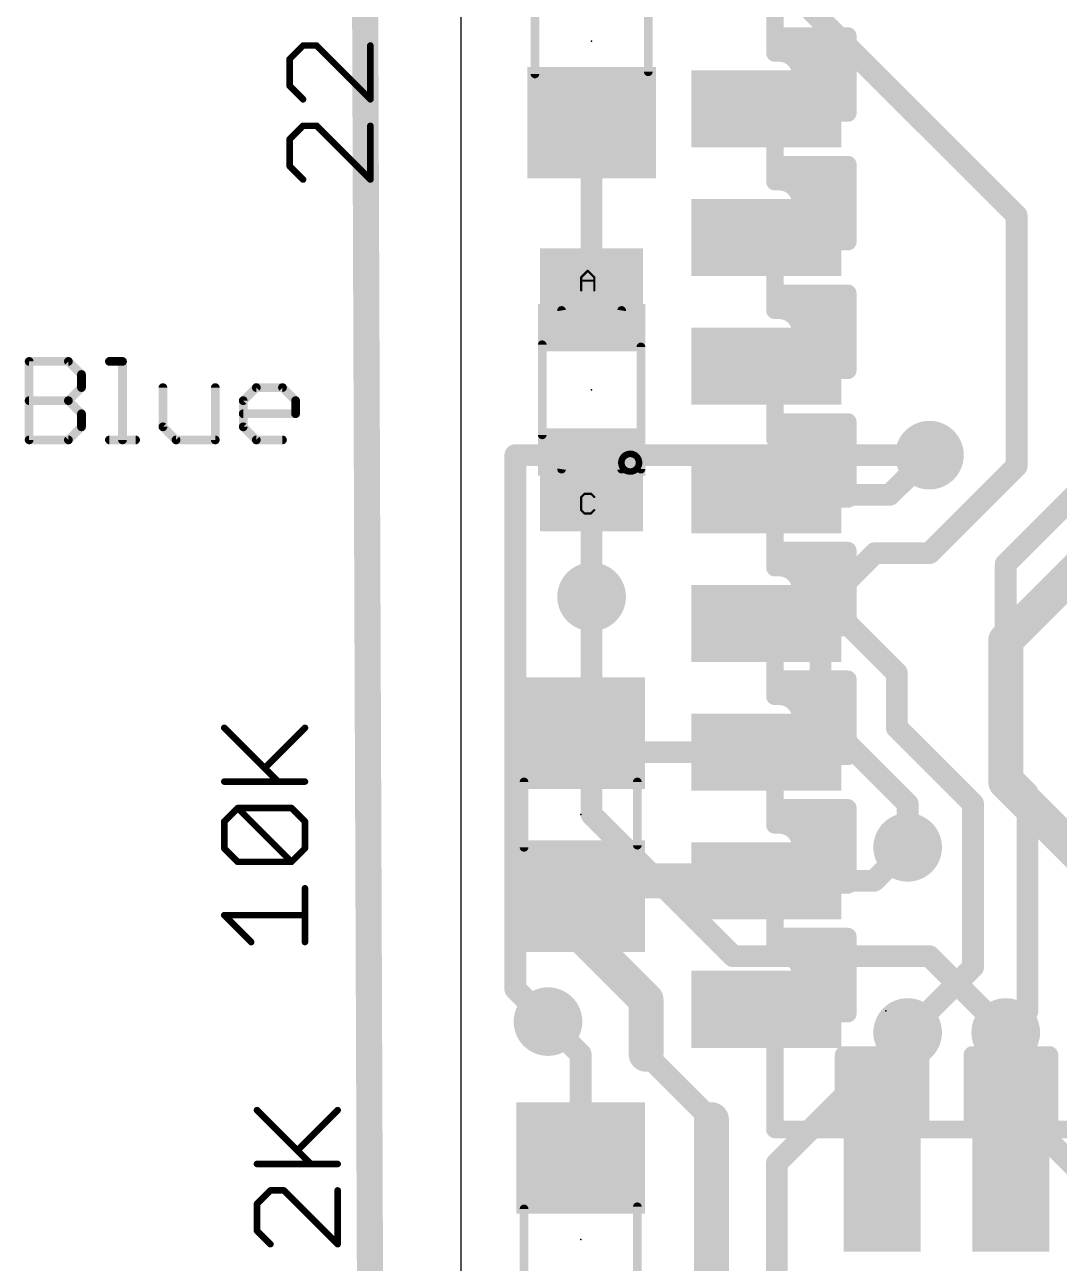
# Model space of a CAD drawing. Extents: x -5.1 to 29.9, y -2.9 to 40.6.
# Drawn here: x -5.08 to 6.97, y 11.41 to 25.85 of the extents above; entities that cross this region are included whole.
import ezdxf

# ---------------------------------------------------------------- set-up
doc = ezdxf.new("R2010")
doc.units = 0
for name, color, linetype in [('1', 12, 'CONTINUOUS'), ('16', 132, 'CONTINUOUS'), ('18', 110, 'CONTINUOUS'), ('20', 53, 'CONTINUOUS'), ('23', 40, 'CONTINUOUS'), ('24', 6, 'CONTINUOUS'), ('27', 253, 'CONTINUOUS'), ('51', 253, 'CONTINUOUS')]:
    doc.layers.add(name, color=color, linetype=linetype)

# ---------------------------------------------------------------- blocks, each defined once
blk = doc.blocks.new('RECT')
blk.add_solid([(-0.5, -0.5), (0.5, -0.5), (-0.5, 0.5), (0.5, 0.5)])
blk = doc.blocks.new('ROUNDV')
at = {"const_width": 0.5}
blk.add_lwpolyline([(0, -0.25, 1), (0, 0.25, 1), (0, -0.25)], format="xyb", dxfattribs=at)

msp = doc.modelspace()

# ---------------------------------------------------------------- linework, layer by layer
at = {"layer": '1'}
for points, const_width in [([(-1.143, 33.528), (-1.016, 0)], 0.3048), ([(1.524, 24.704), (1.524, 22.64)], 0.254), ([(5.461, 20.828), (4.999, 20.366)], 0.254), ([(1.524, 20.54), (1.524, 19.177)], 0.254), ([(7.366, 20.574), (6.35, 19.558)], 0.254), ([(4.999, 20.366), (3.56, 20.366)], 0.254), ([(6.35, 19.558), (6.35, 17.145)], 0.254), ([(3.56, 18.866), (4.502, 18.866)], 0.254), ([(4.502, 18.866), (5.08, 18.288)], 0.254), ([(5.08, 18.288), (5.08, 17.653)], 0.254), ([(5.08, 17.653), (5.969, 16.764)], 0.254), ([(1.397, 17.587), (1.618, 17.366)], 0.254), ([(1.618, 17.366), (3.56, 17.366)], 0.254), ([(6.35, 17.145), (6.604, 16.891)], 0.254), ([(6.604, 16.891), (6.604, 14.351)], 0.254), ([(5.969, 16.764), (5.969, 14.859)], 0.254), ([(4.817, 15.866), (5.207, 16.256)], 0.254), ([(1.576, 15.866), (3.56, 15.866)], 0.4064), ([(1.397, 15.24), (1.397, 15.687)], 0.4064), ([(1.397, 15.687), (1.576, 15.866)], 0.254), ([(3.56, 15.866), (4.817, 15.866)], 0.254), ([(1.397, 15.367), (1.397, 15.687)], 0.254), ([(2.159, 14.478), (1.397, 15.24)], 0.4064), ([(5.969, 14.859), (5.207, 14.097)], 0.254), ([(2.159, 14.478), (2.159, 13.843)], 0.4064), ([(6.604, 14.351), (6.35, 14.097)], 0.254), ([(1.016, 14.224), (1.397, 13.843)], 0.254), ([(1.397, 13.843), (1.397, 12.634)], 0.254), ([(2.159, 13.843), (2.921, 13.081)], 0.254), ([(2.921, 13.081), (2.921, 9.055)], 0.4064)]:
    msp.add_lwpolyline(points, dxfattribs=dict(at, const_width=const_width))
for points, const_width in [([(1.5875, 24.704, 1), (1.4605, 24.704)], 0.127), ([(1.4605, 22.64, 1), (1.5875, 22.64)], 0.127), ([(5.5059, 20.7831, 1), (5.4161, 20.8729)], 0.127), ([(1.5875, 20.54, 1), (1.4605, 20.54)], 0.127), ([(3.56, 20.4295, 1), (3.56, 20.3025)], 0.127), ([(4.9541, 20.4109, 1), (5.0439, 20.3211)], 0.127), ([(4.999, 20.3025, 1), (4.999, 20.4295)], 0.127), ([(6.4135, 19.558, 1), (6.2865, 19.558)], 0.127), ([(6.3051, 19.6029, 1), (6.3949, 19.5131)], 0.127), ([(1.4605, 19.177, 1), (1.5875, 19.177)], 0.127), ([(3.56, 18.9295, 1), (3.56, 18.8025)], 0.127), ([(4.5469, 18.9109, 1), (4.4571, 18.8211)], 0.127), ([(4.502, 18.8025, 1), (4.502, 18.9295)], 0.127), ([(5.1435, 18.288, 1), (5.0165, 18.288)], 0.127), ([(5.0351, 18.2431, 1), (5.1249, 18.3329)], 0.127), ([(5.1249, 17.6979, 1), (5.0351, 17.6081)], 0.127), ([(1.4419, 17.6319, 1), (1.3521, 17.5421)], 0.127), ([(5.0165, 17.653, 1), (5.1435, 17.653)], 0.127), ([(1.618, 17.4295, 1), (1.618, 17.3025)], 0.127), ([(1.5731, 17.3211, 1), (1.6629, 17.4109)], 0.127), ([(3.56, 17.3025, 1), (3.56, 17.4295)], 0.127), ([(6.3949, 17.1899, 1), (6.3051, 17.1001)], 0.127), ([(6.2865, 17.145, 1), (6.4135, 17.145)], 0.127), ([(6.6675, 16.891, 1), (6.5405, 16.891)], 0.127), ([(6.5591, 16.8461, 1), (6.6489, 16.9359)], 0.127), ([(6.0325, 16.764, 1), (5.9055, 16.764)], 0.127), ([(5.9241, 16.7191, 1), (6.0139, 16.8089)], 0.127), ([(5.2519, 16.2111, 1), (5.1621, 16.3009)], 0.127), ([(1.576, 15.9676, 1), (1.576, 15.7644)], 0.2032), ([(3.56, 15.7644, 1), (3.56, 15.9676)], 0.2032), ([(1.4986, 15.687, 1), (1.2954, 15.687)], 0.2032), ([(1.6209, 15.8211, 1), (1.5311, 15.9109)], 0.127), ([(3.56, 15.9295, 1), (3.56, 15.8025)], 0.127), ([(4.7721, 15.9109, 1), (4.8619, 15.8211)], 0.127), ([(4.817, 15.8025, 1), (4.817, 15.9295)], 0.127), ([(1.4605, 15.687, 1), (1.3335, 15.687)], 0.127), ([(1.3521, 15.7319, 1), (1.4419, 15.6421)], 0.127), ([(1.2954, 15.24, 1), (1.4986, 15.24)], 0.2032), ([(1.4688, 15.3118, 1), (1.3252, 15.1682)], 0.2032), ([(1.3335, 15.367, 1), (1.4605, 15.367)], 0.127), ([(5.9055, 14.859, 1), (6.0325, 14.859)], 0.127), ([(6.0139, 14.8141, 1), (5.9241, 14.9039)], 0.127), ([(2.2606, 14.478, 1), (2.0574, 14.478)], 0.2032), ([(2.0872, 14.4062, 1), (2.2308, 14.5498)], 0.2032), ([(6.6489, 14.3061, 1), (6.5591, 14.3959)], 0.127), ([(1.0609, 14.2689, 1), (0.9711, 14.1791)], 0.127), ([(6.5405, 14.351, 1), (6.6675, 14.351)], 0.127), ([(5.1621, 14.1419, 1), (5.2519, 14.0521)], 0.127), ([(6.3051, 14.1419, 1), (6.3949, 14.0521)], 0.127), ([(1.4605, 13.843, 1), (1.3335, 13.843)], 0.127), ([(1.3521, 13.7981, 1), (1.4419, 13.8879)], 0.127), ([(2.0574, 13.843, 1), (2.2606, 13.843)], 0.2032), ([(2.2039, 13.8879, 1), (2.1141, 13.7981)], 0.127), ([(3.0226, 13.081, 1), (2.8194, 13.081)], 0.2032), ([(2.8761, 13.0361, 1), (2.9659, 13.1259)], 0.127), ([(1.3335, 12.634, 1), (1.4605, 12.634)], 0.127)]:
    msp.add_lwpolyline(points, format="xyb", dxfattribs=dict(at, const_width=const_width))
at = {"layer": '16'}
for points, const_width in [([(-1.143, 33.528), (-1.016, 0)], 0.3048), ([(2.032, 28.067), (6.477, 23.622)], 0.254), ([(6.477, 23.622), (6.477, 20.701)], 0.254), ([(0.635, 14.605), (0.635, 20.828)], 0.254), ([(0.635, 20.828), (5.461, 20.828)], 0.254), ([(6.477, 20.701), (5.461, 19.685)], 0.254), ([(7.493, 19.812), (6.35, 18.669)], 0.4064), ([(4.826, 19.685), (4.191, 19.05)], 0.254), ([(5.461, 19.685), (4.826, 19.685)], 0.254), ([(1.524, 16.637), (1.524, 19.177)], 0.254), ([(4.191, 19.05), (4.191, 17.78)], 0.254), ([(6.35, 18.669), (6.35, 17.018)], 0.4064), ([(4.191, 17.78), (5.207, 16.764)], 0.254), ([(6.35, 17.018), (7.874, 15.494)], 0.4064), ([(3.175, 14.986), (1.524, 16.637)], 0.254), ([(5.207, 16.764), (5.207, 16.256)], 0.254), ([(5.461, 14.986), (3.175, 14.986)], 0.254), ([(5.461, 14.986), (6.35, 14.097)], 0.254), ([(1.016, 14.224), (0.635, 14.605)], 0.254), ([(5.207, 14.097), (3.683, 12.573)], 0.254), ([(6.35, 14.097), (6.35, 13.335)], 0.254), ([(6.35, 13.335), (9.779, 9.906)], 0.254), ([(3.683, 12.573), (3.683, 4.191)], 0.254)]:
    msp.add_lwpolyline(points, dxfattribs=dict(at, const_width=const_width))
for points, const_width in [([(6.5405, 23.622, 1), (6.4135, 23.622)], 0.127), ([(6.4321, 23.5771, 1), (6.5219, 23.6669)], 0.127), ([(0.6985, 20.828, 1), (0.5715, 20.828)], 0.127), ([(0.635, 20.8915, 1), (0.635, 20.7645)], 0.127), ([(5.461, 20.7645, 1), (5.461, 20.8915)], 0.127), ([(6.5219, 20.6561, 1), (6.4321, 20.7459)], 0.127), ([(6.4135, 20.701, 1), (6.5405, 20.701)], 0.127), ([(4.826, 19.7485, 1), (4.826, 19.6215)], 0.127), ([(4.8709, 19.6401, 1), (4.7811, 19.7299)], 0.127), ([(5.4161, 19.7299, 1), (5.5059, 19.6401)], 0.127), ([(5.461, 19.6215, 1), (5.461, 19.7485)], 0.127), ([(1.5875, 19.177, 1), (1.4605, 19.177)], 0.127), ([(4.2545, 19.05, 1), (4.1275, 19.05)], 0.127), ([(4.1461, 19.0949, 1), (4.2359, 19.0051)], 0.127), ([(6.4516, 18.669, 1), (6.2484, 18.669)], 0.2032), ([(6.2782, 18.7408, 1), (6.4218, 18.5972)], 0.2032), ([(4.2359, 17.8249, 1), (4.1461, 17.7351)], 0.127), ([(4.1275, 17.78, 1), (4.2545, 17.78)], 0.127), ([(6.4218, 17.0898, 1), (6.2782, 16.9462)], 0.2032), ([(6.2484, 17.018, 1), (6.4516, 17.018)], 0.2032), ([(1.5689, 16.6819, 1), (1.4791, 16.5921)], 0.127), ([(5.2705, 16.764, 1), (5.1435, 16.764)], 0.127), ([(5.1621, 16.7191, 1), (5.2519, 16.8089)], 0.127), ([(1.4605, 16.637, 1), (1.5875, 16.637)], 0.127), ([(5.1435, 16.256, 1), (5.2705, 16.256)], 0.127), ([(3.175, 15.0495, 1), (3.175, 14.9225)], 0.127), ([(3.1301, 14.9411, 1), (3.2199, 15.0309)], 0.127), ([(5.5059, 15.0309, 1), (5.4161, 14.9411)], 0.127), ([(5.461, 14.9225, 1), (5.461, 15.0495)], 0.127), ([(0.6799, 14.6499, 1), (0.5901, 14.5601)], 0.127), ([(0.5715, 14.605, 1), (0.6985, 14.605)], 0.127), ([(0.9711, 14.1791, 1), (1.0609, 14.2689)], 0.127), ([(5.2519, 14.0521, 1), (5.1621, 14.1419)], 0.127), ([(6.4135, 14.097, 1), (6.2865, 14.097)], 0.127), ([(6.3051, 14.0521, 1), (6.3949, 14.1419)], 0.127), ([(6.3949, 13.3799, 1), (6.3051, 13.2901)], 0.127), ([(6.2865, 13.335, 1), (6.4135, 13.335)], 0.127), ([(3.7465, 12.573, 1), (3.6195, 12.573)], 0.127), ([(3.6381, 12.6179, 1), (3.7279, 12.5281)], 0.127)]:
    msp.add_lwpolyline(points, format="xyb", dxfattribs=dict(at, const_width=const_width))
at = {"layer": '20'}
msp.add_line((0, 38.1), (0, 0), dxfattribs=at)
at = {"layer": '23'}
for p in [(1.524, 25.654), (1.524, 21.59), (1.397, 16.637), (1.397, 11.684)]:
    msp.add_point(p, dxfattribs=at)
at = {"layer": '24'}
msp.add_point((4.953, 14.351), dxfattribs=at)
at = {"layer": '27'}
for points, const_width in [([(-1.8379, 25.6037), (-1.9947, 25.4469)], 0.0762), ([(-1.6812, 25.6037), (-1.8379, 25.6037)], 0.0762), ([(-1.0541, 24.9766), (-1.6812, 25.6037)], 0.0762), ([(-1.0541, 25.6037), (-1.0541, 24.9766)], 0.0762), ([(-1.9947, 25.4469), (-1.9947, 25.1334)], 0.0762), ([(-1.9947, 25.1334), (-1.8379, 24.9766)], 0.0762), ([(-1.8379, 24.6682), (-1.9947, 24.5114)], 0.0762), ([(-1.6812, 24.6682), (-1.8379, 24.6682)], 0.0762), ([(-1.0541, 24.0411), (-1.6812, 24.6682)], 0.0762), ([(-1.0541, 24.6682), (-1.0541, 24.0411)], 0.0762), ([(-1.9947, 24.5114), (-1.9947, 24.1979)], 0.0762), ([(-1.9947, 24.1979), (-1.8379, 24.0411)], 0.0762), ([(-5.0304, 21.0058), (-5.0304, 21.921)], 0.1016), ([(-5.0304, 21.921), (-4.5728, 21.921)], 0.1016), ([(-4.5728, 21.921), (-4.4203, 21.7685)], 0.1016), ([(-4.0949, 21.921), (-3.9424, 21.921)], 0.1016), ([(-3.9424, 21.921), (-3.9424, 21.0058)], 0.1016), ([(-4.4203, 21.7685), (-4.4203, 21.6159)], 0.1016), ([(-4.4203, 21.6159), (-4.5728, 21.4634)], 0.1016), ([(-3.4712, 21.6159), (-3.4712, 21.1583)], 0.1016), ([(-2.8611, 21.0058), (-2.8611, 21.6159)], 0.1016), ([(-2.5357, 21.4634), (-2.3832, 21.6159)], 0.1016), ([(-2.3832, 21.6159), (-2.0781, 21.6159)], 0.1016), ([(-2.0781, 21.6159), (-1.9256, 21.4634)], 0.1016), ([(-5.0304, 21.4634), (-4.5728, 21.4634)], 0.1016), ([(-4.5728, 21.4634), (-4.4203, 21.3109)], 0.1016), ([(-2.5357, 21.1583), (-2.5357, 21.4634)], 0.1016), ([(-1.9256, 21.4634), (-1.9256, 21.3109)], 0.1016), ([(-4.4203, 21.3109), (-4.4203, 21.1583)], 0.1016), ([(-1.9256, 21.3109), (-2.5357, 21.3109)], 0.1016), ([(-4.4203, 21.1583), (-4.5728, 21.0058)], 0.1016), ([(-3.4712, 21.1583), (-3.3187, 21.0058)], 0.1016), ([(-2.3832, 21.0058), (-2.5357, 21.1583)], 0.1016), ([(-4.5728, 21.0058), (-5.0304, 21.0058)], 0.1016), ([(-4.0949, 21.0058), (-3.7899, 21.0058)], 0.1016), ([(-3.3187, 21.0058), (-2.8611, 21.0058)], 0.1016), ([(-2.0781, 21.0058), (-2.3832, 21.0058)], 0.1016), ([(-2.1296, 17.0221), (-2.7567, 17.6492)], 0.0762), ([(-2.2864, 17.1789), (-1.8161, 17.6492)], 0.0762), ([(-2.7567, 17.0221), (-1.8161, 17.0221)], 0.0762), ([(-2.7567, 16.5569), (-2.5999, 16.7137)], 0.0762), ([(-2.5999, 16.7137), (-1.9729, 16.7137)], 0.0762), ([(-1.9729, 16.0866), (-2.5999, 16.7137)], 0.0762), ([(-1.9729, 16.7137), (-1.8161, 16.5569)], 0.0762), ([(-2.7567, 16.2434), (-2.7567, 16.5569)], 0.0762), ([(-1.8161, 16.5569), (-1.8161, 16.2434)], 0.0762), ([(-2.5999, 16.0866), (-2.7567, 16.2434)], 0.0762), ([(-1.8161, 16.2434), (-1.9729, 16.0866)], 0.0762), ([(-1.9729, 16.0866), (-2.5999, 16.0866)], 0.0762), ([(-1.8161, 15.1511), (-1.8161, 15.7782)], 0.0762), ([(-2.4432, 15.1511), (-2.7567, 15.4646)], 0.0762), ([(-2.7567, 15.4646), (-1.8161, 15.4646)], 0.0762), ([(-1.7486, 12.5646), (-2.3757, 13.1917)], 0.0762), ([(-1.9054, 12.7213), (-1.4351, 13.1917)], 0.0762), ([(-2.3757, 12.5646), (-1.4351, 12.5646)], 0.0762), ([(-2.2189, 12.2561), (-2.3757, 12.0994)], 0.0762), ([(-2.0622, 12.2561), (-2.2189, 12.2561)], 0.0762), ([(-1.4351, 11.6291), (-2.0622, 12.2561)], 0.0762), ([(-1.4351, 12.2561), (-1.4351, 11.6291)], 0.0762), ([(-2.3757, 12.0994), (-2.3757, 11.7858)], 0.0762), ([(-2.3757, 11.7858), (-2.2189, 11.6291)], 0.0762)]:
    msp.add_lwpolyline(points, dxfattribs=dict(at, const_width=const_width))
for points, const_width in [([(-1.8379, 25.6227, 1), (-1.8379, 25.5846)], 0.0381), ([(-1.8245, 25.5902, 1), (-1.8514, 25.6172)], 0.0381), ([(-1.6677, 25.6172, 1), (-1.6946, 25.5902)], 0.0381), ([(-1.6812, 25.5846, 1), (-1.6812, 25.6227)], 0.0381), ([(-1.0351, 25.6037, 1), (-1.0732, 25.6037)], 0.0381), ([(-1.9757, 25.4469, 1), (-2.0138, 25.4469)], 0.0381), ([(-2.0082, 25.4604, 1), (-1.9812, 25.4334)], 0.0381), ([(-1.9812, 25.1469, 1), (-2.0082, 25.1199)], 0.0381), ([(-2.0138, 25.1334, 1), (-1.9757, 25.1334)], 0.0381), ([(-1.8514, 24.9631, 1), (-1.8245, 24.9901)], 0.0381), ([(-1.0732, 24.9766, 1), (-1.0351, 24.9766)], 0.0381), ([(-1.0676, 24.9631, 1), (-1.0406, 24.9901)], 0.0381), ([(-1.8379, 24.6872, 1), (-1.8379, 24.6491)], 0.0381), ([(-1.8245, 24.6547, 1), (-1.8514, 24.6816)], 0.0381), ([(-1.6677, 24.6816, 1), (-1.6946, 24.6547)], 0.0381), ([(-1.6812, 24.6491, 1), (-1.6812, 24.6872)], 0.0381), ([(-1.0351, 24.6682, 1), (-1.0732, 24.6682)], 0.0381), ([(-1.9757, 24.5114, 1), (-2.0138, 24.5114)], 0.0381), ([(-2.0082, 24.5249, 1), (-1.9812, 24.4979)], 0.0381), ([(-1.9812, 24.2113, 1), (-2.0082, 24.1844)], 0.0381), ([(-2.0138, 24.1979, 1), (-1.9757, 24.1979)], 0.0381), ([(-1.8514, 24.0276, 1), (-1.8245, 24.0546)], 0.0381), ([(-1.0732, 24.0411, 1), (-1.0351, 24.0411)], 0.0381), ([(-1.0676, 24.0276, 1), (-1.0406, 24.0546)], 0.0381), ([(-5.005, 21.921, 1), (-5.0558, 21.921)], 0.0508), ([(-5.0304, 21.9464, 1), (-5.0304, 21.8956)], 0.0508), ([(-4.5549, 21.9389, 1), (-4.5908, 21.903)], 0.0508), ([(-4.5728, 21.8956, 1), (-4.5728, 21.9464)], 0.0508), ([(-4.0949, 21.9464, 1), (-4.0949, 21.8956)], 0.0508), ([(-3.917, 21.921, 1), (-3.9678, 21.921)], 0.0508), ([(-3.9424, 21.8956, 1), (-3.9424, 21.9464)], 0.0508), ([(-4.3949, 21.7685, 1), (-4.4457, 21.7685)], 0.0508), ([(-4.4383, 21.7505, 1), (-4.4024, 21.7864)], 0.0508), ([(-4.4024, 21.598, 1), (-4.4383, 21.6339)], 0.0508), ([(-3.4458, 21.6159, 1), (-3.4966, 21.6159)], 0.0508), ([(-2.8357, 21.6159, 1), (-2.8865, 21.6159)], 0.0508), ([(-2.3832, 21.6413, 1), (-2.3832, 21.5905)], 0.0508), ([(-2.3652, 21.598, 1), (-2.4012, 21.6339)], 0.0508), ([(-2.0602, 21.6339, 1), (-2.0961, 21.598)], 0.0508), ([(-2.0781, 21.5905, 1), (-2.0781, 21.6413)], 0.0508), ([(-5.0304, 21.4888, 1), (-5.0304, 21.438)], 0.0508), ([(-4.5549, 21.4814, 1), (-4.5908, 21.4454)], 0.0508), ([(-4.5728, 21.438, 1), (-4.5728, 21.4888)], 0.0508), ([(-4.4457, 21.6159, 1), (-4.3949, 21.6159)], 0.0508), ([(-2.5103, 21.4634, 1), (-2.5611, 21.4634)], 0.0508), ([(-1.9002, 21.4634, 1), (-1.951, 21.4634)], 0.0508), ([(-4.5908, 21.4814, 1), (-4.5549, 21.4454)], 0.0508), ([(-2.5537, 21.4814, 1), (-2.5178, 21.4454)], 0.0508), ([(-1.9436, 21.4454, 1), (-1.9076, 21.4814)], 0.0508), ([(-4.3949, 21.3109, 1), (-4.4457, 21.3109)], 0.0508), ([(-4.4383, 21.2929, 1), (-4.4024, 21.3288)], 0.0508), ([(-2.5357, 21.3363, 1), (-2.5357, 21.2855)], 0.0508), ([(-1.951, 21.3109, 1), (-1.9002, 21.3109)], 0.0508), ([(-1.9256, 21.2855, 1), (-1.9256, 21.3363)], 0.0508), ([(-4.4457, 21.1583, 1), (-4.3949, 21.1583)], 0.0508), ([(-4.4024, 21.1404, 1), (-4.4383, 21.1763)], 0.0508), ([(-3.4533, 21.1763, 1), (-3.4892, 21.1404)], 0.0508), ([(-3.4966, 21.1583, 1), (-3.4458, 21.1583)], 0.0508), ([(-2.5178, 21.1763, 1), (-2.5537, 21.1404)], 0.0508), ([(-2.5611, 21.1583, 1), (-2.5103, 21.1583)], 0.0508), ([(-5.0304, 21.0312, 1), (-5.0304, 20.9804)], 0.0508), ([(-5.0558, 21.0058, 1), (-5.005, 21.0058)], 0.0508), ([(-4.5908, 21.0238, 1), (-4.5549, 20.9878)], 0.0508), ([(-4.5728, 20.9804, 1), (-4.5728, 21.0312)], 0.0508), ([(-4.0949, 21.0312, 1), (-4.0949, 20.9804)], 0.0508), ([(-3.9678, 21.0058, 1), (-3.917, 21.0058)], 0.0508), ([(-3.7899, 20.9804, 1), (-3.7899, 21.0312)], 0.0508), ([(-3.3187, 21.0312, 1), (-3.3187, 20.9804)], 0.0508), ([(-3.3367, 20.9878, 1), (-3.3008, 21.0238)], 0.0508), ([(-2.8865, 21.0058, 1), (-2.8357, 21.0058)], 0.0508), ([(-2.8611, 20.9804, 1), (-2.8611, 21.0312)], 0.0508), ([(-2.3832, 21.0312, 1), (-2.3832, 20.9804)], 0.0508), ([(-2.4012, 20.9878, 1), (-2.3652, 21.0238)], 0.0508), ([(-2.0781, 20.9804, 1), (-2.0781, 21.0312)], 0.0508), ([(-2.7432, 17.6627, 1), (-2.7702, 17.6357)], 0.0381), ([(-1.8026, 17.6357, 1), (-1.8296, 17.6627)], 0.0381), ([(-2.2999, 17.1924, 1), (-2.2729, 17.1654)], 0.0381), ([(-2.7567, 17.0412, 1), (-2.7567, 17.0031)], 0.0381), ([(-2.1431, 17.0087, 1), (-2.1162, 17.0356)], 0.0381), ([(-1.8161, 17.0031, 1), (-1.8161, 17.0412)], 0.0381), ([(-2.5865, 16.7272, 1), (-2.6134, 16.7002)], 0.0381), ([(-2.5999, 16.7327, 1), (-2.5999, 16.6946)], 0.0381), ([(-2.5865, 16.7002, 1), (-2.6134, 16.7272)], 0.0381), ([(-1.9594, 16.7272, 1), (-1.9863, 16.7002)], 0.0381), ([(-1.9729, 16.6946, 1), (-1.9729, 16.7327)], 0.0381), ([(-2.7377, 16.5569, 1), (-2.7758, 16.5569)], 0.0381), ([(-2.7702, 16.5704, 1), (-2.7432, 16.5434)], 0.0381), ([(-1.7971, 16.5569, 1), (-1.8352, 16.5569)], 0.0381), ([(-1.8296, 16.5434, 1), (-1.8026, 16.5704)], 0.0381), ([(-2.7432, 16.2569, 1), (-2.7702, 16.2299)], 0.0381), ([(-2.7758, 16.2434, 1), (-2.7377, 16.2434)], 0.0381), ([(-1.8352, 16.2434, 1), (-1.7971, 16.2434)], 0.0381), ([(-1.8026, 16.2299, 1), (-1.8296, 16.2569)], 0.0381), ([(-2.5999, 16.1057, 1), (-2.5999, 16.0676)], 0.0381), ([(-2.6134, 16.0731, 1), (-2.5865, 16.1001)], 0.0381), ([(-1.9863, 16.1001, 1), (-1.9594, 16.0731)], 0.0381), ([(-1.9863, 16.0731, 1), (-1.9594, 16.1001)], 0.0381), ([(-1.9729, 16.0676, 1), (-1.9729, 16.1057)], 0.0381), ([(-1.7971, 15.7782, 1), (-1.8352, 15.7782)], 0.0381), ([(-2.7432, 15.4781, 1), (-2.7702, 15.4512)], 0.0381), ([(-2.7567, 15.4837, 1), (-2.7567, 15.4456)], 0.0381), ([(-1.8161, 15.4456, 1), (-1.8161, 15.4837)], 0.0381), ([(-2.4566, 15.1376, 1), (-2.4297, 15.1646)], 0.0381), ([(-1.8352, 15.1511, 1), (-1.7971, 15.1511)], 0.0381), ([(-2.3622, 13.2051, 1), (-2.3892, 13.1782)], 0.0381), ([(-1.4216, 13.1782, 1), (-1.4486, 13.2051)], 0.0381), ([(-1.9189, 12.7348, 1), (-1.8919, 12.7079)], 0.0381), ([(-2.3757, 12.5836, 1), (-2.3757, 12.5455)], 0.0381), ([(-1.7621, 12.5511, 1), (-1.7352, 12.5781)], 0.0381), ([(-1.4351, 12.5455, 1), (-1.4351, 12.5836)], 0.0381), ([(-2.2189, 12.2752, 1), (-2.2189, 12.2371)], 0.0381), ([(-2.2055, 12.2427, 1), (-2.2324, 12.2696)], 0.0381), ([(-2.0487, 12.2696, 1), (-2.0756, 12.2427)], 0.0381), ([(-2.0622, 12.2371, 1), (-2.0622, 12.2752)], 0.0381), ([(-1.4161, 12.2561, 1), (-1.4542, 12.2561)], 0.0381), ([(-2.3567, 12.0994, 1), (-2.3948, 12.0994)], 0.0381), ([(-2.3892, 12.1128, 1), (-2.3622, 12.0859)], 0.0381), ([(-2.3948, 11.7858, 1), (-2.3567, 11.7858)], 0.0381), ([(-2.3622, 11.7993, 1), (-2.3892, 11.7724)], 0.0381), ([(-2.2324, 11.6156, 1), (-2.2055, 11.6425)], 0.0381), ([(-1.4542, 11.6291, 1), (-1.4161, 11.6291)], 0.0381), ([(-1.4486, 11.6156, 1), (-1.4216, 11.6425)], 0.0381)]:
    msp.add_lwpolyline(points, format="xyb", dxfattribs=dict(at, const_width=const_width))
at = {"layer": '51'}
for points, const_width in [([(3.66, 26.516), (3.66, 25.516)], 0.2032), ([(0.864, 25.273), (0.864, 26.035)], 0.1016), ([(2.184, 25.298), (2.184, 26.035)], 0.1016), ([(4.51, 25.716), (3.71, 25.716)], 0.2032), ([(3.71, 25.716), (3.71, 25.516)], 0.2032), ([(4.51, 24.816), (4.51, 25.716)], 0.2032), ([(3.66, 25.016), (3.66, 24.016)], 0.2032), ([(3.71, 25.016), (3.71, 24.816)], 0.2032), ([(3.71, 24.816), (4.51, 24.816)], 0.2032), ([(4.51, 24.216), (3.71, 24.216)], 0.2032), ([(3.71, 24.216), (3.71, 24.016)], 0.2032), ([(4.51, 23.316), (4.51, 24.216)], 0.2032), ([(3.66, 23.516), (3.66, 22.516)], 0.2032), ([(3.71, 23.516), (3.71, 23.316)], 0.2032), ([(3.71, 23.316), (4.51, 23.316)], 0.2032), ([(1.4028, 22.9012), (1.4791, 22.9775)], 0.0254), ([(1.4791, 22.9775), (1.5554, 22.9012)], 0.0254), ([(1.4028, 22.7487), (1.4028, 22.9012)], 0.0254), ([(1.4028, 22.8631), (1.5554, 22.8631)], 0.0254), ([(1.5554, 22.9012), (1.5554, 22.7487)], 0.0254), ([(4.51, 22.716), (3.71, 22.716)], 0.2032), ([(3.71, 22.716), (3.71, 22.516)], 0.2032), ([(4.51, 21.816), (4.51, 22.716)], 0.2032), ([(0.949, 21.065), (0.949, 22.115)], 0.1016), ([(2.099, 22.09), (2.099, 20.665)], 0.1016), ([(3.66, 22.016), (3.66, 21.016)], 0.2032), ([(3.71, 22.016), (3.71, 21.816)], 0.2032), ([(3.71, 21.816), (4.51, 21.816)], 0.2032), ([(4.51, 21.216), (3.71, 21.216)], 0.2032), ([(3.71, 21.216), (3.71, 21.016)], 0.2032), ([(4.51, 20.316), (4.51, 21.216)], 0.2032), ([(3.66, 20.516), (3.66, 19.516)], 0.2032), ([(3.71, 20.516), (3.71, 20.316)], 0.2032), ([(1.441, 20.3775), (1.4028, 20.3394)], 0.0254), ([(1.5172, 20.3775), (1.441, 20.3775)], 0.0254), ([(1.5554, 20.3394), (1.5172, 20.3775)], 0.0254), ([(3.71, 20.316), (4.51, 20.316)], 0.2032), ([(1.4028, 20.3394), (1.4028, 20.1868)], 0.0254), ([(1.4028, 20.1868), (1.441, 20.1487)], 0.0254), ([(1.441, 20.1487), (1.5172, 20.1487)], 0.0254), ([(1.5172, 20.1487), (1.5554, 20.1868)], 0.0254), ([(4.51, 19.716), (3.71, 19.716)], 0.2032), ([(3.71, 19.716), (3.71, 19.516)], 0.2032), ([(4.51, 18.816), (4.51, 19.716)], 0.2032), ([(3.66, 19.016), (3.66, 18.016)], 0.2032), ([(3.71, 19.016), (3.71, 18.816)], 0.2032), ([(3.71, 18.816), (4.51, 18.816)], 0.2032), ([(4.51, 18.216), (3.71, 18.216)], 0.2032), ([(3.71, 18.216), (3.71, 18.016)], 0.2032), ([(4.51, 17.316), (4.51, 18.216)], 0.2032), ([(3.66, 17.516), (3.66, 16.516)], 0.2032), ([(3.71, 17.516), (3.71, 17.316)], 0.2032), ([(3.71, 17.316), (4.51, 17.316)], 0.2032), ([(0.737, 16.256), (0.737, 17.018)], 0.1016), ([(2.057, 16.281), (2.057, 17.018)], 0.1016), ([(4.51, 16.716), (3.71, 16.716)], 0.2032), ([(3.71, 16.716), (3.71, 16.516)], 0.2032), ([(4.51, 15.816), (4.51, 16.716)], 0.2032), ([(3.66, 16.016), (3.66, 15.016)], 0.2032), ([(3.71, 16.016), (3.71, 15.816)], 0.2032), ([(3.71, 15.816), (4.51, 15.816)], 0.2032), ([(4.51, 15.216), (3.71, 15.216)], 0.2032), ([(3.71, 15.216), (3.71, 15.016)], 0.2032), ([(4.51, 14.316), (4.51, 15.216)], 0.2032), ([(3.66, 12.966), (3.66, 14.516)], 0.2032), ([(3.71, 14.516), (3.71, 14.316)], 0.2032), ([(3.71, 14.316), (4.51, 14.316)], 0.2032), ([(5.36, 13.836), (4.46, 13.836)], 0.2032), ([(4.46, 13.836), (4.46, 13.036)], 0.2032), ([(5.36, 13.036), (5.36, 13.836)], 0.2032), ([(6.86, 13.836), (5.96, 13.836)], 0.2032), ([(5.96, 13.836), (5.96, 13.036)], 0.2032), ([(6.86, 13.036), (6.86, 13.836)], 0.2032), ([(4.66, 12.966), (3.66, 12.966)], 0.2032), ([(4.46, 13.036), (4.66, 13.036)], 0.2032), ([(5.16, 13.036), (5.36, 13.036)], 0.2032), ([(5.16, 12.966), (6.16, 12.966)], 0.2032), ([(5.96, 13.036), (6.16, 13.036)], 0.2032), ([(6.66, 13.036), (6.86, 13.036)], 0.2032), ([(6.66, 12.966), (7.66, 12.966)], 0.2032), ([(0.737, 12.04), (0.737, 11.303)], 0.1016), ([(2.057, 12.065), (2.057, 11.303)], 0.1016)]:
    msp.add_lwpolyline(points, dxfattribs=dict(at, const_width=const_width))
for points, const_width in [([(3.71, 25.7668, 1), (3.71, 25.6652)], 0.1016), ([(3.7608, 25.716, 1), (3.6592, 25.716)], 0.1016), ([(4.5608, 25.716, 1), (4.4592, 25.716)], 0.1016), ([(4.51, 25.6652, 1), (4.51, 25.7668)], 0.1016), ([(3.6092, 25.516, 1), (3.7108, 25.516)], 0.1016), ([(3.96, 25.266, 0.4142), (3.71, 25.516)], 0.2032), ([(3.71, 25.5668, 1), (3.71, 25.4652)], 0.1016), ([(3.6592, 25.516, 1), (3.7608, 25.516)], 0.1016), ([(0.8386, 25.273, 1), (0.8894, 25.273)], 0.0508), ([(2.1586, 25.298, 1), (2.2094, 25.298)], 0.0508), ([(3.71, 25.016, 0.4142), (3.96, 25.266)], 0.2032), ([(4.0108, 25.266, 1), (3.9092, 25.266)], 0.1016), ([(3.9092, 25.266, 1), (4.0108, 25.266)], 0.1016), ([(3.7108, 25.016, 1), (3.6092, 25.016)], 0.1016), ([(3.71, 25.0668, 1), (3.71, 24.9652)], 0.1016), ([(3.7608, 25.016, 1), (3.6592, 25.016)], 0.1016), ([(3.71, 24.8668, 1), (3.71, 24.7652)], 0.1016), ([(3.6592, 24.816, 1), (3.7608, 24.816)], 0.1016), ([(4.4592, 24.816, 1), (4.5608, 24.816)], 0.1016), ([(4.51, 24.7652, 1), (4.51, 24.8668)], 0.1016), ([(3.71, 24.2668, 1), (3.71, 24.1652)], 0.1016), ([(3.7608, 24.216, 1), (3.6592, 24.216)], 0.1016), ([(4.5608, 24.216, 1), (4.4592, 24.216)], 0.1016), ([(4.51, 24.1652, 1), (4.51, 24.2668)], 0.1016), ([(3.96, 23.766, 0.4142), (3.71, 24.016)], 0.2032), ([(3.71, 24.0668, 1), (3.71, 23.9652)], 0.1016), ([(3.6092, 24.016, 1), (3.7108, 24.016)], 0.1016), ([(3.6592, 24.016, 1), (3.7608, 24.016)], 0.1016), ([(3.71, 23.516, 0.4142), (3.96, 23.766)], 0.2032), ([(4.0108, 23.766, 1), (3.9092, 23.766)], 0.1016), ([(3.9092, 23.766, 1), (4.0108, 23.766)], 0.1016), ([(3.7108, 23.516, 1), (3.6092, 23.516)], 0.1016), ([(3.71, 23.5668, 1), (3.71, 23.4652)], 0.1016), ([(3.7608, 23.516, 1), (3.6592, 23.516)], 0.1016), ([(3.71, 23.3668, 1), (3.71, 23.2652)], 0.1016), ([(4.51, 23.2652, 1), (4.51, 23.3668)], 0.1016), ([(3.6592, 23.316, 1), (3.7608, 23.316)], 0.1016), ([(4.4592, 23.316, 1), (4.5608, 23.316)], 0.1016), ([(1.4836, 22.982, 1), (1.4746, 22.973)], 0.0127), ([(1.4836, 22.973, 1), (1.4746, 22.982)], 0.0127), ([(1.4092, 22.9012, 1), (1.3965, 22.9012)], 0.0127), ([(1.3983, 22.9057, 1), (1.4073, 22.8967)], 0.0127), ([(1.4028, 22.8694, 1), (1.4028, 22.8567)], 0.0127), ([(1.5617, 22.9012, 1), (1.549, 22.9012)], 0.0127), ([(1.5509, 22.8967, 1), (1.5598, 22.9057)], 0.0127), ([(1.5554, 22.8567, 1), (1.5554, 22.8694)], 0.0127), ([(3.71, 22.7668, 1), (3.71, 22.6652)], 0.1016), ([(3.7608, 22.716, 1), (3.6592, 22.716)], 0.1016), ([(4.5608, 22.716, 1), (4.4592, 22.716)], 0.1016), ([(4.51, 22.6652, 1), (4.51, 22.7668)], 0.1016), ([(1.3965, 22.7487, 1), (1.4092, 22.7487)], 0.0127), ([(1.549, 22.7487, 1), (1.5617, 22.7487)], 0.0127), ([(1.174, 22.515, 0.8571), (1.874, 22.515)], 0.1016), ([(1.1991, 22.5189, 1), (1.1489, 22.5111)], 0.0508), ([(1.8991, 22.5111, 1), (1.8489, 22.5189)], 0.0508), ([(3.6092, 22.516, 1), (3.7108, 22.516)], 0.1016), ([(3.96, 22.266, 0.4142), (3.71, 22.516)], 0.2032), ([(3.71, 22.5668, 1), (3.71, 22.4652)], 0.1016), ([(3.6592, 22.516, 1), (3.7608, 22.516)], 0.1016), ([(3.71, 22.016, 0.4142), (3.96, 22.266)], 0.2032), ([(4.0108, 22.266, 1), (3.9092, 22.266)], 0.1016), ([(3.9092, 22.266, 1), (4.0108, 22.266)], 0.1016), ([(0.9744, 22.115, 1), (0.9236, 22.115)], 0.0508), ([(2.1244, 22.09, 1), (2.0736, 22.09)], 0.0508), ([(3.7108, 22.016, 1), (3.6092, 22.016)], 0.1016), ([(3.71, 22.0668, 1), (3.71, 21.9652)], 0.1016), ([(3.7608, 22.016, 1), (3.6592, 22.016)], 0.1016), ([(3.71, 21.8668, 1), (3.71, 21.7652)], 0.1016), ([(3.6592, 21.816, 1), (3.7608, 21.816)], 0.1016), ([(4.4592, 21.816, 1), (4.5608, 21.816)], 0.1016), ([(4.51, 21.7652, 1), (4.51, 21.8668)], 0.1016), ([(3.71, 21.2668, 1), (3.71, 21.1652)], 0.1016), ([(3.7608, 21.216, 1), (3.6592, 21.216)], 0.1016), ([(4.5608, 21.216, 1), (4.4592, 21.216)], 0.1016), ([(4.51, 21.1652, 1), (4.51, 21.2668)], 0.1016), ([(0.9236, 21.065, 1), (0.9744, 21.065)], 0.0508), ([(3.96, 20.766, 0.4142), (3.71, 21.016)], 0.2032), ([(3.71, 21.0668, 1), (3.71, 20.9652)], 0.1016), ([(1.874, 20.665, 0.8571), (1.174, 20.665)], 0.1016), ([(3.6092, 21.016, 1), (3.7108, 21.016)], 0.1016), ([(3.6592, 21.016, 1), (3.7608, 21.016)], 0.1016), ([(1.974, 20.637, 1), (1.974, 20.843, 1), (1.974, 20.637)], 0.0762), ([(3.71, 20.516, 0.4142), (3.96, 20.766)], 0.2032), ([(4.0108, 20.766, 1), (3.9092, 20.766)], 0.1016), ([(3.9092, 20.766, 1), (4.0108, 20.766)], 0.1016), ([(1.1489, 20.6689, 1), (1.1991, 20.6611)], 0.0508), ([(1.8489, 20.6611, 1), (1.8991, 20.6689)], 0.0508), ([(2.0736, 20.665, 1), (2.1244, 20.665)], 0.0508), ([(3.7108, 20.516, 1), (3.6092, 20.516)], 0.1016), ([(3.71, 20.5668, 1), (3.71, 20.4652)], 0.1016), ([(3.7608, 20.516, 1), (3.6592, 20.516)], 0.1016), ([(1.441, 20.3838, 1), (1.441, 20.3711)], 0.0127), ([(1.4454, 20.373, 1), (1.4365, 20.382)], 0.0127), ([(1.5217, 20.382, 1), (1.5127, 20.373)], 0.0127), ([(1.5172, 20.3711, 1), (1.5172, 20.3838)], 0.0127), ([(3.71, 20.3668, 1), (3.71, 20.2652)], 0.1016), ([(3.6592, 20.316, 1), (3.7608, 20.316)], 0.1016), ([(4.4592, 20.316, 1), (4.5608, 20.316)], 0.1016), ([(4.51, 20.2652, 1), (4.51, 20.3668)], 0.1016), ([(1.4092, 20.3394, 1), (1.3965, 20.3394)], 0.0127), ([(1.3983, 20.3439, 1), (1.4073, 20.3349)], 0.0127), ([(1.5509, 20.3349, 1), (1.5598, 20.3439)], 0.0127), ([(1.4073, 20.1913, 1), (1.3983, 20.1823)], 0.0127), ([(1.3965, 20.1868, 1), (1.4092, 20.1868)], 0.0127), ([(1.441, 20.1551, 1), (1.441, 20.1424)], 0.0127), ([(1.4365, 20.1442, 1), (1.4454, 20.1532)], 0.0127), ([(1.5127, 20.1532, 1), (1.5217, 20.1442)], 0.0127), ([(1.5172, 20.1424, 1), (1.5172, 20.1551)], 0.0127), ([(1.5598, 20.1823, 1), (1.5509, 20.1913)], 0.0127), ([(3.71, 19.7668, 1), (3.71, 19.6652)], 0.1016), ([(3.7608, 19.716, 1), (3.6592, 19.716)], 0.1016), ([(4.5608, 19.716, 1), (4.4592, 19.716)], 0.1016), ([(4.51, 19.6652, 1), (4.51, 19.7668)], 0.1016), ([(3.6092, 19.516, 1), (3.7108, 19.516)], 0.1016), ([(3.96, 19.266, 0.4142), (3.71, 19.516)], 0.2032), ([(3.71, 19.5668, 1), (3.71, 19.4652)], 0.1016), ([(3.6592, 19.516, 1), (3.7608, 19.516)], 0.1016), ([(3.71, 19.016, 0.4142), (3.96, 19.266)], 0.2032), ([(4.0108, 19.266, 1), (3.9092, 19.266)], 0.1016), ([(3.9092, 19.266, 1), (4.0108, 19.266)], 0.1016), ([(3.7108, 19.016, 1), (3.6092, 19.016)], 0.1016), ([(3.71, 19.0668, 1), (3.71, 18.9652)], 0.1016), ([(3.7608, 19.016, 1), (3.6592, 19.016)], 0.1016), ([(3.71, 18.8668, 1), (3.71, 18.7652)], 0.1016), ([(4.51, 18.7652, 1), (4.51, 18.8668)], 0.1016), ([(3.6592, 18.816, 1), (3.7608, 18.816)], 0.1016), ([(4.4592, 18.816, 1), (4.5608, 18.816)], 0.1016), ([(3.71, 18.2668, 1), (3.71, 18.1652)], 0.1016), ([(3.7608, 18.216, 1), (3.6592, 18.216)], 0.1016), ([(4.5608, 18.216, 1), (4.4592, 18.216)], 0.1016), ([(4.51, 18.1652, 1), (4.51, 18.2668)], 0.1016), ([(3.6092, 18.016, 1), (3.7108, 18.016)], 0.1016), ([(3.96, 17.766, 0.4142), (3.71, 18.016)], 0.2032), ([(3.71, 18.0668, 1), (3.71, 17.9652)], 0.1016), ([(3.6592, 18.016, 1), (3.7608, 18.016)], 0.1016), ([(3.71, 17.516, 0.4142), (3.96, 17.766)], 0.2032), ([(4.0108, 17.766, 1), (3.9092, 17.766)], 0.1016), ([(3.9092, 17.766, 1), (4.0108, 17.766)], 0.1016), ([(3.7108, 17.516, 1), (3.6092, 17.516)], 0.1016), ([(3.71, 17.5668, 1), (3.71, 17.4652)], 0.1016), ([(3.7608, 17.516, 1), (3.6592, 17.516)], 0.1016), ([(3.71, 17.3668, 1), (3.71, 17.2652)], 0.1016), ([(3.6592, 17.316, 1), (3.7608, 17.316)], 0.1016), ([(4.4592, 17.316, 1), (4.5608, 17.316)], 0.1016), ([(4.51, 17.2652, 1), (4.51, 17.3668)], 0.1016), ([(0.7624, 17.018, 1), (0.7116, 17.018)], 0.0508), ([(2.0824, 17.018, 1), (2.0316, 17.018)], 0.0508), ([(3.71, 16.7668, 1), (3.71, 16.6652)], 0.1016), ([(3.7608, 16.716, 1), (3.6592, 16.716)], 0.1016), ([(4.5608, 16.716, 1), (4.4592, 16.716)], 0.1016), ([(4.51, 16.6652, 1), (4.51, 16.7668)], 0.1016), ([(3.96, 16.266, 0.4142), (3.71, 16.516)], 0.2032), ([(3.71, 16.5668, 1), (3.71, 16.4652)], 0.1016), ([(3.6092, 16.516, 1), (3.7108, 16.516)], 0.1016), ([(3.6592, 16.516, 1), (3.7608, 16.516)], 0.1016), ([(3.71, 16.016, 0.4142), (3.96, 16.266)], 0.2032), ([(4.0108, 16.266, 1), (3.9092, 16.266)], 0.1016), ([(3.9092, 16.266, 1), (4.0108, 16.266)], 0.1016), ([(0.7116, 16.256, 1), (0.7624, 16.256)], 0.0508), ([(2.0316, 16.281, 1), (2.0824, 16.281)], 0.0508), ([(3.7108, 16.016, 1), (3.6092, 16.016)], 0.1016), ([(3.71, 16.0668, 1), (3.71, 15.9652)], 0.1016), ([(3.7608, 16.016, 1), (3.6592, 16.016)], 0.1016), ([(3.71, 15.8668, 1), (3.71, 15.7652)], 0.1016), ([(4.51, 15.7652, 1), (4.51, 15.8668)], 0.1016), ([(3.6592, 15.816, 1), (3.7608, 15.816)], 0.1016), ([(4.4592, 15.816, 1), (4.5608, 15.816)], 0.1016), ([(3.71, 15.2668, 1), (3.71, 15.1652)], 0.1016), ([(3.7608, 15.216, 1), (3.6592, 15.216)], 0.1016), ([(4.5608, 15.216, 1), (4.4592, 15.216)], 0.1016), ([(4.51, 15.1652, 1), (4.51, 15.2668)], 0.1016), ([(3.6092, 15.016, 1), (3.7108, 15.016)], 0.1016), ([(3.96, 14.766, 0.4142), (3.71, 15.016)], 0.2032), ([(3.71, 15.0668, 1), (3.71, 14.9652)], 0.1016), ([(3.6592, 15.016, 1), (3.7608, 15.016)], 0.1016), ([(3.71, 14.516, 0.4142), (3.96, 14.766)], 0.2032), ([(4.0108, 14.766, 1), (3.9092, 14.766)], 0.1016), ([(3.9092, 14.766, 1), (4.0108, 14.766)], 0.1016), ([(3.7108, 14.516, 1), (3.6092, 14.516)], 0.1016), ([(3.71, 14.5668, 1), (3.71, 14.4652)], 0.1016), ([(3.7608, 14.516, 1), (3.6592, 14.516)], 0.1016), ([(3.71, 14.3668, 1), (3.71, 14.2652)], 0.1016), ([(3.6592, 14.316, 1), (3.7608, 14.316)], 0.1016), ([(4.4592, 14.316, 1), (4.5608, 14.316)], 0.1016), ([(4.51, 14.2652, 1), (4.51, 14.3668)], 0.1016), ([(4.46, 13.8868, 1), (4.46, 13.7852)], 0.1016), ([(4.5108, 13.836, 1), (4.4092, 13.836)], 0.1016), ([(5.4108, 13.836, 1), (5.3092, 13.836)], 0.1016), ([(5.36, 13.7852, 1), (5.36, 13.8868)], 0.1016), ([(5.96, 13.8868, 1), (5.96, 13.7852)], 0.1016), ([(6.0108, 13.836, 1), (5.9092, 13.836)], 0.1016), ([(6.9108, 13.836, 1), (6.8092, 13.836)], 0.1016), ([(6.86, 13.7852, 1), (6.86, 13.8868)], 0.1016), ([(4.91, 13.286, 0.4142), (4.66, 13.036)], 0.2032), ([(5.16, 13.036, 0.4142), (4.91, 13.286)], 0.2032), ([(4.91, 13.3368, 1), (4.91, 13.2352)], 0.1016), ([(4.91, 13.2352, 1), (4.91, 13.3368)], 0.1016), ([(6.41, 13.286, 0.4142), (6.16, 13.036)], 0.2032), ([(6.66, 13.036, 0.4142), (6.41, 13.286)], 0.2032), ([(6.41, 13.3368, 1), (6.41, 13.2352)], 0.1016), ([(6.41, 13.2352, 1), (6.41, 13.3368)], 0.1016), ([(3.66, 13.0168, 1), (3.66, 12.9152)], 0.1016), ([(3.6092, 12.966, 1), (3.7108, 12.966)], 0.1016), ([(4.46, 13.0868, 1), (4.46, 12.9852)], 0.1016), ([(4.4092, 13.036, 1), (4.5108, 13.036)], 0.1016), ([(4.6092, 13.036, 1), (4.7108, 13.036)], 0.1016), ([(4.66, 12.9852, 1), (4.66, 13.0868)], 0.1016), ([(4.66, 12.9152, 1), (4.66, 13.0168)], 0.1016), ([(5.16, 13.0868, 1), (5.16, 12.9852)], 0.1016), ([(5.1092, 13.036, 1), (5.2108, 13.036)], 0.1016), ([(5.16, 13.0168, 1), (5.16, 12.9152)], 0.1016), ([(5.3092, 13.036, 1), (5.4108, 13.036)], 0.1016), ([(5.36, 12.9852, 1), (5.36, 13.0868)], 0.1016), ([(5.96, 13.0868, 1), (5.96, 12.9852)], 0.1016), ([(5.9092, 13.036, 1), (6.0108, 13.036)], 0.1016), ([(6.1092, 13.036, 1), (6.2108, 13.036)], 0.1016), ([(6.16, 12.9852, 1), (6.16, 13.0868)], 0.1016), ([(6.16, 12.9152, 1), (6.16, 13.0168)], 0.1016), ([(6.66, 13.0868, 1), (6.66, 12.9852)], 0.1016), ([(6.6092, 13.036, 1), (6.7108, 13.036)], 0.1016), ([(6.66, 13.0168, 1), (6.66, 12.9152)], 0.1016), ([(6.8092, 13.036, 1), (6.9108, 13.036)], 0.1016), ([(6.86, 12.9852, 1), (6.86, 13.0868)], 0.1016), ([(0.7624, 12.04, 1), (0.7116, 12.04)], 0.0508), ([(2.0824, 12.065, 1), (2.0316, 12.065)], 0.0508)]:
    msp.add_lwpolyline(points, format="xyb", dxfattribs=dict(at, const_width=const_width))

# ---------------------------------------------------------------- block references
at = {"layer": '1'}
for p, xscale, yscale, rotation in [((1.524, 24.704), 1.3, 1.5, 90), ((1.524, 22.64), 1.2, 1.2, 180), ((1.524, 20.54), 1.2, 1.2, 180), ((1.397, 17.587), 1.3, 1.5, 90), ((1.397, 15.687), 1.3, 1.5, 90), ((1.397, 12.634), 1.3, 1.5, 270), ((4.91, 12.416), 1.75, 0.9, 90), ((6.41, 12.416), 1.75, 0.9, 90)]:
    msp.add_blockref('RECT', p, dxfattribs=dict(at, xscale=xscale, yscale=yscale, rotation=rotation))
at = {"layer": '1', "xscale": 1.75, "yscale": 0.9}
for p in [(3.56, 24.866), (3.56, 23.366), (3.56, 21.866), (3.56, 20.366), (3.56, 18.866), (3.56, 17.366), (3.56, 15.866), (3.56, 14.366)]:
    msp.add_blockref('RECT', p, dxfattribs=at)
at = {"layer": '18', "xscale": 0.8001, "yscale": 0.8001}
for p in [(5.461, 20.828), (5.461, 20.828), (1.524, 19.177), (1.524, 19.177), (5.207, 16.256), (5.207, 16.256), (1.016, 14.224), (1.016, 14.224), (5.207, 14.097), (5.207, 14.097), (6.35, 14.097), (6.35, 14.097)]:
    msp.add_blockref('ROUNDV', p, dxfattribs=at)
at = {"layer": '51'}
for p, xscale, yscale, rotation in [((4.135, 25.566), 0.75, 0.2, 180), ((4.185, 25.266), 0.55, 0.5, 180), ((1.5229, 24.9368), 0.7501, 1.4501, 90), ((4.11, 24.966), 0.7, 0.2, 180), ((4.135, 24.066), 0.75, 0.2, 180), ((4.185, 23.766), 0.55, 0.5, 180), ((4.11, 23.466), 0.7, 0.2, 180), ((1.0615, 22.34), 0.325, 0.5, 180), ((1.9865, 22.34), 0.325, 0.5, 180), ((4.135, 22.566), 0.75, 0.2, 180), ((4.185, 22.266), 0.55, 0.5, 180), ((1.274, 22.215), 0.15, 0.25, 180), ((1.524, 22.1775), 0.4, 0.175, 180), ((1.774, 22.215), 0.15, 0.25, 180), ((4.11, 21.966), 0.7, 0.2, 180), ((1.0615, 20.84), 0.325, 0.5, 180), ((1.274, 20.965), 0.15, 0.25, 180), ((1.524, 21.0025), 0.4, 0.175, 180), ((1.774, 20.965), 0.15, 0.25, 180), ((1.974, 20.959), 0.3, 0.262, 180), ((4.135, 21.066), 0.75, 0.2, 180), ((4.185, 20.766), 0.55, 0.5, 180), ((1.9865, 20.6275), 0.325, 0.075, 180), ((4.11, 20.466), 0.7, 0.2, 180), ((4.135, 19.566), 0.75, 0.2, 180), ((4.185, 19.266), 0.55, 0.5, 180), ((4.11, 18.966), 0.7, 0.2, 180), ((4.135, 18.066), 0.75, 0.2, 180), ((4.185, 17.766), 0.55, 0.5, 180), ((1.3959, 17.3677), 0.7501, 1.4501, 90), ((4.11, 17.466), 0.7, 0.2, 180), ((4.135, 16.566), 0.75, 0.2, 180), ((4.185, 16.266), 0.55, 0.5, 180), ((1.3959, 15.9199), 0.7501, 1.4501, 90), ((4.11, 15.966), 0.7, 0.2, 180), ((4.135, 15.066), 0.75, 0.2, 180), ((4.185, 14.766), 0.55, 0.5, 180), ((4.11, 14.466), 0.7, 0.2, 180), ((4.61, 13.461), 0.75, 0.2, 270), ((4.91, 13.511), 0.55, 0.5, 270), ((5.21, 13.436), 0.7, 0.2, 270), ((6.11, 13.461), 0.75, 0.2, 270), ((6.41, 13.511), 0.55, 0.5, 270), ((6.71, 13.436), 0.7, 0.2, 270), ((1.3982, 12.4012), 0.7501, 1.4501, 270)]:
    msp.add_blockref('RECT', p, dxfattribs=dict(at, xscale=xscale, yscale=yscale, rotation=rotation))

doc.saveas('drawing.dxf')
